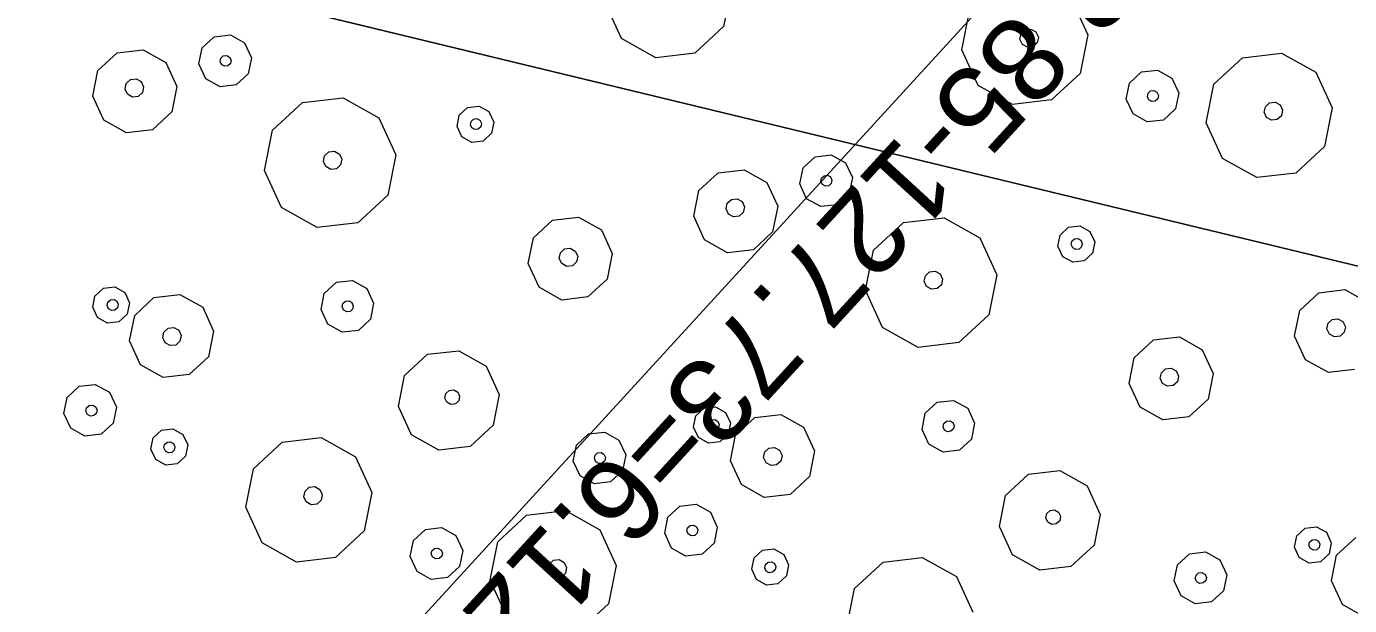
# Model space of a CAD drawing. Header units: metres. Extents: x -2858 to 512, y -1995 to 1252.
# Drawn here: x -923.05 to -919.047, y -895.742 to -893.991 of the extents above; entities that cross this region are included whole.
import ezdxf
from ezdxf.enums import TextEntityAlignment as Align

# ---------------------------------------------------------------- set-up
doc = ezdxf.new("R2010")
doc.units = ezdxf.units.M
doc.layers.add('Calque commun', color=7, linetype='Continuous')
doc.layers.add('Textes', color=7, linetype='Continuous')
doc.styles.add('Arial17', font='arial.ttf', dxfattribs={"height": 0.253354})

# ---------------------------------------------------------------- blocks, each defined once
blk = doc.blocks.new('pattern')
at = {"layer": 'Calque commun', "color": 54, "linetype": 'Continuous', "lineweight": 9}
for p, q in [((72.5556, 112.5369), (72.5728, 112.4597)), ((72.5728, 112.4597), (72.5413, 112.3871)), ((72.5413, 112.3871), (72.4732, 112.3469)), ((72.4732, 112.3469), (72.3944, 112.3544)), ((72.4557, 112.3101), (72.4855, 112.3276)), ((72.4855, 112.3276), (72.52, 112.3244)), ((72.52, 112.3244), (72.5459, 112.3015)), ((72.4419, 112.2783), (72.4557, 112.3101)), ((72.4776, 112.2779), (72.4817, 112.2874)), ((72.4817, 112.2874), (72.4907, 112.2927)), ((72.4907, 112.2927), (72.501, 112.2917)), ((72.501, 112.2917), (72.5088, 112.2849)), ((72.5088, 112.2849), (72.511, 112.2747)), ((72.5459, 112.3015), (72.5534, 112.2677)), ((72.4495, 112.2445), (72.4419, 112.2783)), ((72.4754, 112.2216), (72.4495, 112.2445)), ((72.4799, 112.2678), (72.4776, 112.2779)), ((72.4876, 112.2609), (72.4799, 112.2678)), ((72.498, 112.2599), (72.4876, 112.2609)), ((72.5069, 112.2652), (72.498, 112.2599)), ((72.511, 112.2747), (72.5069, 112.2652)), ((72.5534, 112.2677), (72.5397, 112.2359)), ((72.5099, 112.2183), (72.4754, 112.2216)), ((72.5397, 112.2359), (72.5099, 112.2183)), ((72.739, 112.139), (72.7816, 112.1642)), ((72.7816, 112.1642), (72.8308, 112.1595)), ((72.7194, 112.0937), (72.739, 112.139)), ((72.8308, 112.1595), (72.8679, 112.1268)), ((72.8679, 112.1268), (72.8786, 112.0785)), ((72.7301, 112.0454), (72.7194, 112.0937)), ((72.7816, 112.0886), (72.7857, 112.0981)), ((72.7838, 112.0784), (72.7816, 112.0886)), ((72.7857, 112.0981), (72.7946, 112.1034)), ((72.7946, 112.1034), (72.805, 112.1024)), ((72.805, 112.1024), (72.8128, 112.0955)), ((72.815, 112.0854), (72.8109, 112.0758)), ((72.8128, 112.0955), (72.815, 112.0854)), ((72.7672, 112.0127), (72.7301, 112.0454)), ((72.7916, 112.0715), (72.7838, 112.0784)), ((72.8019, 112.0706), (72.7916, 112.0715)), ((72.8109, 112.0758), (72.8019, 112.0706)), ((72.8786, 112.0785), (72.859, 112.0331)), ((72.0191, 112.0127), (72.0784, 111.9604)), ((72.8164, 112.008), (72.7672, 112.0127)), ((72.859, 112.0331), (72.8164, 112.008)), ((72.0784, 111.9604), (72.0956, 111.8832)), ((71.8579, 111.8302), (71.8407, 111.9075)), ((71.9337, 111.8901), (71.9406, 111.906)), ((71.9375, 111.8732), (71.9337, 111.8901)), ((71.9406, 111.906), (71.9555, 111.9148)), ((71.9555, 111.9148), (71.9727, 111.9131)), ((71.9727, 111.9131), (71.9857, 111.9017)), ((71.9895, 111.8848), (71.9826, 111.8689)), ((71.9857, 111.9017), (71.9895, 111.8848)), ((72.0956, 111.8832), (72.0641, 111.8106)), ((71.9505, 111.8617), (71.9375, 111.8732)), ((71.9677, 111.8601), (71.9505, 111.8617)), ((71.9826, 111.8689), (71.9677, 111.8601)), ((71.9172, 111.7779), (71.8579, 111.8302)), ((72.0641, 111.8106), (71.996, 111.7704)), ((71.996, 111.7704), (71.9172, 111.7779)), ((72.8584, 111.7321), (72.9402, 111.7803)), ((72.9402, 111.7803), (73.0347, 111.7713)), ((73.0347, 111.7713), (73.1058, 111.7085)), ((72.3128, 111.7025), (72.3809, 111.7427)), ((72.3809, 111.7427), (72.4597, 111.7352)), ((72.4597, 111.7352), (72.519, 111.6828)), ((72.8206, 111.645), (72.8584, 111.7321)), ((72.2813, 111.6299), (72.3128, 111.7025)), ((72.519, 111.6828), (72.5362, 111.6056)), ((73.1058, 111.7085), (73.1265, 111.6159)), ((72.8413, 111.5523), (72.8206, 111.645)), ((72.9369, 111.6336), (72.9424, 111.6463)), ((72.9424, 111.6463), (72.9543, 111.6534)), ((72.9543, 111.6534), (72.9681, 111.652)), ((72.9681, 111.652), (72.9785, 111.6429)), ((72.9785, 111.6429), (72.9815, 111.6294)), ((73.2887, 111.5333), (73.336, 111.6422)), ((72.2985, 111.5527), (72.2813, 111.6299)), ((72.3817, 111.614), (72.3886, 111.6299)), ((72.3855, 111.5971), (72.3817, 111.614)), ((72.3886, 111.6299), (72.4035, 111.6387)), ((72.4035, 111.6387), (72.4207, 111.6371)), ((72.4207, 111.6371), (72.4337, 111.6256)), ((72.4375, 111.6087), (72.4306, 111.5928)), ((72.4337, 111.6256), (72.4375, 111.6087)), ((72.5362, 111.6056), (72.5047, 111.533)), ((72.9399, 111.6201), (72.9369, 111.6336)), ((72.9503, 111.6109), (72.9399, 111.6201)), ((72.964, 111.6096), (72.9503, 111.6109)), ((72.976, 111.6167), (72.964, 111.6096)), ((72.9815, 111.6294), (72.976, 111.6167)), ((73.1265, 111.6159), (73.0887, 111.5288)), ((72.3985, 111.5857), (72.3855, 111.5971)), ((72.4157, 111.5841), (72.3985, 111.5857)), ((72.4306, 111.5928), (72.4157, 111.5841)), ((72.3578, 111.5003), (72.2985, 111.5527)), ((72.5047, 111.533), (72.4366, 111.4928)), ((72.9124, 111.4895), (72.8413, 111.5523)), ((73.0887, 111.5288), (73.007, 111.4805)), ((73.3145, 111.4175), (73.2887, 111.5333)), ((71.4743, 111.4349), (71.5765, 111.4952)), ((71.5765, 111.4952), (71.6946, 111.484)), ((71.6946, 111.484), (71.7836, 111.4054)), ((72.4366, 111.4928), (72.3578, 111.5003)), ((73.007, 111.4805), (72.9124, 111.4895)), ((71.4271, 111.326), (71.4743, 111.4349)), ((71.7836, 111.4054), (71.8094, 111.2896)), ((73.4035, 111.3389), (73.3145, 111.4175)), ((73.6238, 111.388), (73.5216, 111.3277)), ((71.4529, 111.2102), (71.4271, 111.326)), ((71.5724, 111.3118), (71.5793, 111.3277)), ((71.5793, 111.3277), (71.5942, 111.3365)), ((71.5942, 111.3365), (71.6114, 111.3349)), ((71.6114, 111.3349), (71.6244, 111.3234)), ((71.6244, 111.3234), (71.6281, 111.3065)), ((73.5216, 111.3277), (73.4035, 111.3389)), ((71.5762, 111.2949), (71.5724, 111.3118)), ((71.5891, 111.2835), (71.5762, 111.2949)), ((71.6064, 111.2818), (71.5891, 111.2835)), ((71.6213, 111.2906), (71.6064, 111.2818)), ((71.6281, 111.3065), (71.6213, 111.2906)), ((71.8094, 111.2896), (71.7622, 111.1807)), ((72.9063, 111.2648), (72.9489, 111.2899)), ((72.9489, 111.2899), (72.9981, 111.2852)), ((72.9981, 111.2852), (73.0352, 111.2525)), ((72.8866, 111.2194), (72.9063, 111.2648)), ((73.0352, 111.2525), (73.0459, 111.2042)), ((71.5419, 111.1317), (71.4529, 111.2102)), ((72.8974, 111.1712), (72.8866, 111.2194)), ((72.9488, 111.2143), (72.9529, 111.2238)), ((72.9511, 111.2042), (72.9488, 111.2143)), ((72.9589, 111.1973), (72.9511, 111.2042)), ((72.9529, 111.2238), (72.9619, 111.2291)), ((72.9619, 111.2291), (72.9722, 111.2281)), ((72.9781, 111.2016), (72.9692, 111.1963)), ((72.9722, 111.2281), (72.98, 111.2212)), ((72.9823, 111.2111), (72.9781, 111.2016)), ((72.98, 111.2212), (72.9823, 111.2111)), ((73.0459, 111.2042), (73.0262, 111.1589)), ((71.7622, 111.1807), (71.66, 111.1204)), ((72.2418, 111.1382), (72.2555, 111.1699)), ((72.2555, 111.1699), (72.2854, 111.1875)), ((72.2854, 111.1875), (72.3198, 111.1843)), ((72.3198, 111.1843), (72.3457, 111.1614)), ((72.3457, 111.1614), (72.3533, 111.1276)), ((72.9344, 111.1384), (72.8974, 111.1712)), ((72.9692, 111.1963), (72.9589, 111.1973)), ((71.66, 111.1204), (71.5419, 111.1317)), ((72.2493, 111.1044), (72.2418, 111.1382)), ((72.2796, 111.1353), (72.2837, 111.1449)), ((72.2818, 111.1252), (72.2796, 111.1353)), ((72.2896, 111.1183), (72.2818, 111.1252)), ((72.2837, 111.1449), (72.2926, 111.1501)), ((72.2926, 111.1501), (72.303, 111.1492)), ((72.3089, 111.1226), (72.2999, 111.1173)), ((72.303, 111.1492), (72.3107, 111.1423)), ((72.313, 111.1322), (72.3089, 111.1226)), ((72.3107, 111.1423), (72.313, 111.1322)), ((72.3533, 111.1276), (72.3395, 111.0958)), ((72.9837, 111.1337), (72.9344, 111.1384)), ((73.0262, 111.1589), (72.9837, 111.1337)), ((73.5868, 111.0995), (73.6006, 111.1312)), ((73.6006, 111.1312), (73.6304, 111.1488)), ((73.6304, 111.1488), (73.6649, 111.1455)), ((73.6649, 111.1455), (73.6908, 111.1226)), ((73.6908, 111.1226), (73.6983, 111.0888)), ((71.7502, 111.0589), (71.7927, 111.084)), ((71.7927, 111.084), (71.842, 111.0793)), ((72.2752, 111.0815), (72.2493, 111.1044)), ((72.3097, 111.0782), (72.2752, 111.0815)), ((72.2999, 111.1173), (72.2896, 111.1183)), ((72.3395, 111.0958), (72.3097, 111.0782)), ((73.5944, 111.0657), (73.5868, 111.0995)), ((73.6263, 111.0967), (73.6304, 111.1062)), ((73.6285, 111.0866), (73.6263, 111.0967)), ((73.6363, 111.0797), (73.6285, 111.0866)), ((73.6304, 111.1062), (73.6394, 111.1115)), ((73.6394, 111.1115), (73.6497, 111.1105)), ((73.6556, 111.084), (73.6467, 111.0787)), ((73.6497, 111.1105), (73.6575, 111.1037)), ((73.6597, 111.0935), (73.6556, 111.084)), ((73.6575, 111.1037), (73.6597, 111.0935)), ((73.6983, 111.0888), (73.6846, 111.0571)), ((71.7305, 111.0135), (71.7502, 111.0589)), ((71.842, 111.0793), (71.879, 111.0466)), ((71.879, 111.0466), (71.8898, 110.9983)), ((72.5273, 111.0156), (72.6337, 111.0784)), ((72.6337, 111.0784), (72.7567, 111.0667)), ((72.7567, 111.0667), (72.8494, 110.9849)), ((73.6203, 111.0428), (73.5944, 111.0657)), ((73.6548, 111.0395), (73.6203, 111.0428)), ((73.6467, 111.0787), (73.6363, 111.0797)), ((73.6846, 111.0571), (73.6548, 111.0395)), ((71.7413, 110.9653), (71.7305, 111.0135)), ((71.7927, 111.0084), (71.7968, 111.0179)), ((71.795, 110.9983), (71.7927, 111.0084)), ((71.7968, 111.0179), (71.8058, 111.0232)), ((71.8058, 111.0232), (71.8161, 111.0222)), ((71.8161, 111.0222), (71.8239, 111.0153)), ((71.8261, 111.0052), (71.822, 110.9957)), ((71.8239, 111.0153), (71.8261, 111.0052)), ((72.4781, 110.9022), (72.5273, 111.0156)), ((71.7783, 110.9325), (71.7413, 110.9653)), ((71.8027, 110.9914), (71.795, 110.9983)), ((71.8131, 110.9904), (71.8027, 110.9914)), ((71.822, 110.9957), (71.8131, 110.9904)), ((71.8898, 110.9983), (71.8701, 110.953)), ((72.8494, 110.9849), (72.8763, 110.8643)), ((73.2919, 110.9602), (73.36, 111.0004)), ((73.36, 111.0004), (73.4388, 110.9929)), ((73.4388, 110.9929), (73.4981, 110.9405)), ((71.8275, 110.9278), (71.7783, 110.9325)), ((71.8701, 110.953), (71.8275, 110.9278)), ((73.2604, 110.8876), (73.2919, 110.9602)), ((73.4981, 110.9405), (73.5153, 110.8633)), ((72.505, 110.7815), (72.4781, 110.9022)), ((72.6393, 110.8865), (72.6462, 110.9023)), ((72.6431, 110.8696), (72.6393, 110.8865)), ((72.6462, 110.9023), (72.6611, 110.9111)), ((72.6611, 110.9111), (72.6783, 110.9095)), ((72.6783, 110.9095), (72.6913, 110.898)), ((72.695, 110.8811), (72.6882, 110.8653)), ((72.6913, 110.898), (72.695, 110.8811)), ((73.2776, 110.8104), (73.2604, 110.8876)), ((73.3606, 110.8799), (73.3675, 110.8958)), ((73.3675, 110.8958), (73.3824, 110.9046)), ((73.3824, 110.9046), (73.3997, 110.9029)), ((73.3997, 110.9029), (73.4126, 110.8915)), ((73.4126, 110.8915), (73.4164, 110.8746)), ((73.6399, 110.8492), (73.6596, 110.8945)), ((73.6596, 110.8945), (73.7022, 110.9197)), ((73.7022, 110.9197), (73.7514, 110.915)), ((73.7514, 110.915), (73.7885, 110.8823)), ((73.7885, 110.8823), (73.7992, 110.834)), ((72.656, 110.8581), (72.6431, 110.8696)), ((72.6733, 110.8565), (72.656, 110.8581)), ((72.6882, 110.8653), (72.6733, 110.8565)), ((72.8763, 110.8643), (72.8271, 110.7509)), ((73.3644, 110.863), (73.3606, 110.8799)), ((73.3774, 110.8516), (73.3644, 110.863)), ((73.3946, 110.8499), (73.3774, 110.8516)), ((73.4095, 110.8587), (73.3946, 110.8499)), ((73.4164, 110.8746), (73.4095, 110.8587)), ((73.5153, 110.8633), (73.4838, 110.7907)), ((73.6507, 110.8009), (73.6399, 110.8492)), ((73.7008, 110.847), (73.705, 110.8565)), ((73.7031, 110.8368), (73.7008, 110.847)), ((73.705, 110.8565), (73.7139, 110.8618)), ((73.7139, 110.8618), (73.7242, 110.8608)), ((73.7242, 110.8608), (73.732, 110.8539)), ((73.7343, 110.8438), (73.7302, 110.8343)), ((73.732, 110.8539), (73.7343, 110.8438)), ((73.3369, 110.758), (73.2776, 110.8104)), ((73.6878, 110.7682), (73.6507, 110.8009)), ((73.7109, 110.83), (73.7031, 110.8368)), ((73.7212, 110.829), (73.7109, 110.83)), ((73.7302, 110.8343), (73.7212, 110.829)), ((73.7992, 110.834), (73.7795, 110.7886)), ((73.95, 110.7437), (74.0522, 110.8041)), ((74.0522, 110.8041), (74.1703, 110.7928)), ((71.8028, 110.737), (71.905, 110.7973)), ((71.905, 110.7973), (72.0231, 110.786)), ((72.0231, 110.786), (72.112, 110.7075)), ((72.5976, 110.6997), (72.505, 110.7815)), ((73.4838, 110.7907), (73.4157, 110.7505)), ((73.737, 110.7635), (73.6878, 110.7682)), ((73.7795, 110.7886), (73.737, 110.7635)), ((71.7556, 110.6281), (71.8028, 110.737)), ((72.8271, 110.7509), (72.7207, 110.688)), ((73.4157, 110.7505), (73.3369, 110.758)), ((73.3982, 110.7137), (73.428, 110.7313)), ((73.428, 110.7313), (73.4625, 110.728)), ((73.4625, 110.728), (73.4884, 110.7051)), ((73.9028, 110.6349), (73.95, 110.7437)), ((72.112, 110.7075), (72.1378, 110.5917)), ((72.7207, 110.688), (72.5976, 110.6997)), ((73.3844, 110.6819), (73.3982, 110.7137)), ((73.392, 110.6482), (73.3844, 110.6819)), ((73.4201, 110.6816), (73.4242, 110.6911)), ((73.4223, 110.6714), (73.4201, 110.6816)), ((73.4242, 110.6911), (73.4332, 110.6964)), ((73.4332, 110.6964), (73.4435, 110.6954)), ((73.4435, 110.6954), (73.4513, 110.6885)), ((73.4513, 110.6885), (73.4535, 110.6784)), ((73.4884, 110.7051), (73.4959, 110.6713)), ((73.4179, 110.6253), (73.392, 110.6482)), ((73.4301, 110.6646), (73.4223, 110.6714)), ((73.4405, 110.6636), (73.4301, 110.6646)), ((73.4494, 110.6689), (73.4405, 110.6636)), ((73.4535, 110.6784), (73.4494, 110.6689)), ((73.4959, 110.6713), (73.4822, 110.6396)), ((74.055, 110.6365), (74.0699, 110.6453)), ((74.0699, 110.6453), (74.0871, 110.6437)), ((74.0871, 110.6437), (74.1001, 110.6322)), ((71.9008, 110.6139), (71.9077, 110.6298)), ((71.9046, 110.597), (71.9008, 110.6139)), ((71.9077, 110.6298), (71.9226, 110.6385)), ((71.9226, 110.6385), (71.9399, 110.6369)), ((71.9399, 110.6369), (71.9528, 110.6255)), ((71.9566, 110.6086), (71.9497, 110.5927)), ((71.9528, 110.6255), (71.9566, 110.6086)), ((73.4524, 110.622), (73.4179, 110.6253)), ((73.4822, 110.6396), (73.4524, 110.622)), ((73.9286, 110.519), (73.9028, 110.6349)), ((74.0481, 110.6207), (74.055, 110.6365)), ((74.0518, 110.6038), (74.0481, 110.6207)), ((74.0648, 110.5923), (74.0518, 110.6038)), ((74.1038, 110.6153), (74.0969, 110.5995)), ((74.1001, 110.6322), (74.1038, 110.6153)), ((71.9176, 110.5855), (71.9046, 110.597)), ((71.9348, 110.5839), (71.9176, 110.5855)), ((71.9497, 110.5927), (71.9348, 110.5839)), ((72.1378, 110.5917), (72.0906, 110.4828)), ((73.6815, 110.5427), (73.7241, 110.5678)), ((73.7241, 110.5678), (73.7733, 110.5631)), ((73.7733, 110.5631), (73.8104, 110.5304)), ((74.082, 110.5907), (74.0648, 110.5923)), ((74.0969, 110.5995), (74.082, 110.5907)), ((74.2851, 110.5984), (74.2378, 110.4896)), ((73.6619, 110.4973), (73.6815, 110.5427)), ((73.8104, 110.5304), (73.8211, 110.4821)), ((72.0906, 110.4828), (71.9884, 110.4225)), ((72.58, 110.4487), (72.5996, 110.494)), ((72.5996, 110.494), (72.6422, 110.5192)), ((72.6422, 110.5192), (72.6914, 110.5145)), ((72.6914, 110.5145), (72.7285, 110.4818)), ((72.7285, 110.4818), (72.7393, 110.4335)), ((73.6726, 110.4491), (73.6619, 110.4973)), ((73.7241, 110.4922), (73.7282, 110.5017)), ((73.7263, 110.4821), (73.7241, 110.4922)), ((73.7341, 110.4752), (73.7263, 110.4821)), ((73.7282, 110.5017), (73.7371, 110.507)), ((73.7371, 110.507), (73.7475, 110.506)), ((73.7475, 110.506), (73.7552, 110.4992)), ((73.7575, 110.489), (73.7534, 110.4795)), ((73.7552, 110.4992), (73.7575, 110.489)), ((73.8211, 110.4821), (73.8015, 110.4368)), ((74.0175, 110.4405), (73.9286, 110.519)), ((74.2378, 110.4896), (74.1357, 110.4293)), ((72.5907, 110.4004), (72.58, 110.4487)), ((72.6422, 110.4436), (72.6463, 110.4531)), ((72.6444, 110.4334), (72.6422, 110.4436)), ((72.6463, 110.4531), (72.6553, 110.4584)), ((72.6553, 110.4584), (72.6656, 110.4574)), ((72.6656, 110.4574), (72.6734, 110.4505)), ((72.6734, 110.4505), (72.6756, 110.4404)), ((73.7097, 110.4163), (73.6726, 110.4491)), ((73.7444, 110.4742), (73.7341, 110.4752)), ((73.7534, 110.4795), (73.7444, 110.4742)), ((74.1357, 110.4293), (74.0175, 110.4405)), ((72.6278, 110.3677), (72.5907, 110.4004)), ((72.6522, 110.4265), (72.6444, 110.4334)), ((72.6626, 110.4256), (72.6522, 110.4265)), ((72.6715, 110.4308), (72.6626, 110.4256)), ((72.6756, 110.4404), (72.6715, 110.4308)), ((72.7393, 110.4335), (72.7196, 110.3881)), ((72.8147, 110.3837), (72.8828, 110.4239)), ((72.8828, 110.4239), (72.9616, 110.4164)), ((72.9616, 110.4164), (73.0209, 110.364)), ((73.7589, 110.4116), (73.7097, 110.4163)), ((73.8015, 110.4368), (73.7589, 110.4116)), ((72.677, 110.363), (72.6278, 110.3677)), ((72.7196, 110.3881), (72.677, 110.363)), ((72.7832, 110.3111), (72.8147, 110.3837)), ((73.0209, 110.364), (73.0381, 110.2868)), ((74.2062, 110.3224), (74.2258, 110.3677)), ((74.2258, 110.3677), (74.2684, 110.3929)), ((74.2684, 110.3929), (74.3176, 110.3882)), ((74.3176, 110.3882), (74.3547, 110.3554)), ((74.2169, 110.2741), (74.2062, 110.3224)), ((74.2684, 110.3172), (74.2725, 110.3268)), ((74.2725, 110.3268), (74.2814, 110.332)), ((74.2814, 110.332), (74.2918, 110.331)), ((74.2918, 110.331), (74.2996, 110.3242)), ((74.2996, 110.3242), (74.3018, 110.314)), ((74.3547, 110.3554), (74.3655, 110.3072)), ((72.8004, 110.2339), (72.7832, 110.3111)), ((72.8762, 110.2937), (72.8831, 110.3096)), ((72.88, 110.2768), (72.8762, 110.2937)), ((72.8831, 110.3096), (72.898, 110.3184)), ((72.898, 110.3184), (72.9152, 110.3168)), ((72.9152, 110.3168), (72.9282, 110.3053)), ((72.932, 110.2884), (72.9251, 110.2725)), ((72.9282, 110.3053), (72.932, 110.2884)), ((73.0381, 110.2868), (73.0066, 110.2142)), ((74.2706, 110.3071), (74.2684, 110.3172)), ((74.2784, 110.3002), (74.2706, 110.3071)), ((74.2887, 110.2992), (74.2784, 110.3002)), ((74.2977, 110.3045), (74.2887, 110.2992)), ((74.3018, 110.314), (74.2977, 110.3045)), ((74.3655, 110.3072), (74.3458, 110.2618)), ((72.893, 110.2654), (72.88, 110.2768)), ((72.9102, 110.2637), (72.893, 110.2654)), ((72.9251, 110.2725), (72.9102, 110.2637)), ((74.254, 110.2414), (74.2169, 110.2741)), ((74.3032, 110.2367), (74.254, 110.2414)), ((74.3458, 110.2618), (74.3032, 110.2367)), ((72.8597, 110.1815), (72.8004, 110.2339)), ((73.0066, 110.2142), (72.9385, 110.174)), ((72.9385, 110.174), (72.8597, 110.1815)), ((73.8009, 110.1357), (73.8827, 110.184)), ((73.8827, 110.184), (73.9772, 110.175)), ((73.9772, 110.175), (74.0483, 110.1122)), ((73.2553, 110.1061), (73.3234, 110.1463)), ((73.3234, 110.1463), (73.4022, 110.1388)), ((73.4022, 110.1388), (73.4615, 110.0865)), ((73.7631, 110.0486), (73.8009, 110.1357)), ((73.2238, 110.0335), (73.2553, 110.1061)), ((73.4615, 110.0865), (73.4787, 110.0092)), ((74.0483, 110.1122), (74.069, 110.0195)), ((74.2785, 110.0458), (74.3806, 110.1061)), ((74.3806, 110.1061), (74.4988, 110.0949)), ((74.4988, 110.0949), (74.5877, 110.0163)), ((73.3311, 110.0336), (73.346, 110.0424)), ((73.346, 110.0424), (73.3632, 110.0407)), ((73.3632, 110.0407), (73.3762, 110.0293)), ((73.7838, 109.956), (73.7631, 110.0486)), ((73.8794, 110.0373), (73.8849, 110.05)), ((73.8849, 110.05), (73.8968, 110.057)), ((73.8968, 110.057), (73.9106, 110.0557)), ((73.9106, 110.0557), (73.921, 110.0465)), ((73.921, 110.0465), (73.924, 110.033)), ((74.2312, 109.9369), (74.2785, 110.0458)), ((73.241, 109.9563), (73.2238, 110.0335)), ((73.3242, 110.0177), (73.3311, 110.0336)), ((73.328, 110.0008), (73.3242, 110.0177)), ((73.341, 109.9893), (73.328, 110.0008)), ((73.38, 110.0124), (73.3731, 109.9965)), ((73.3762, 110.0293), (73.38, 110.0124)), ((73.4787, 110.0092), (73.4472, 109.9367)), ((73.8824, 110.0238), (73.8794, 110.0373)), ((73.8928, 110.0146), (73.8824, 110.0238)), ((73.9065, 110.0133), (73.8928, 110.0146)), ((73.9185, 110.0203), (73.9065, 110.0133)), ((73.924, 110.033), (73.9185, 110.0203)), ((74.069, 110.0195), (74.0312, 109.9324)), ((74.5877, 110.0163), (74.6135, 109.9005)), ((73.3582, 109.9877), (73.341, 109.9893)), ((73.3731, 109.9965), (73.3582, 109.9877)), ((73.3003, 109.904), (73.241, 109.9563)), ((73.4472, 109.9367), (73.3791, 109.8964)), ((73.8549, 109.8931), (73.7838, 109.956)), ((74.0312, 109.9324), (73.9494, 109.8841)), ((74.257, 109.8211), (74.2312, 109.9369)), ((74.3765, 109.9227), (74.3834, 109.9386)), ((74.3803, 109.9058), (74.3765, 109.9227)), ((74.3834, 109.9386), (74.3983, 109.9474)), ((74.3983, 109.9474), (74.4155, 109.9457)), ((74.4155, 109.9457), (74.4285, 109.9343)), ((74.4285, 109.9343), (74.4323, 109.9174)), ((72.4168, 109.8385), (72.519, 109.8989)), ((72.519, 109.8989), (72.6371, 109.8876)), ((72.6371, 109.8876), (72.7261, 109.8091)), ((73.3791, 109.8964), (73.3003, 109.904)), ((73.9494, 109.8841), (73.8549, 109.8931)), ((74.3933, 109.8944), (74.3803, 109.9058)), ((74.4105, 109.8927), (74.3933, 109.8944)), ((74.4254, 109.9015), (74.4105, 109.8927)), ((74.4323, 109.9174), (74.4254, 109.9015)), ((74.6135, 109.9005), (74.5663, 109.7916)), ((72.7261, 109.8091), (72.7519, 109.6933)), ((74.346, 109.7426), (74.257, 109.8211)), ((74.5663, 109.7916), (74.4641, 109.7313)), ((74.4641, 109.7313), (74.346, 109.7426)), ((72.7519, 109.6933), (72.7047, 109.5844)), ((73.8488, 109.6684), (73.8914, 109.6936)), ((73.8914, 109.6936), (73.9406, 109.6889)), ((73.9406, 109.6889), (73.9777, 109.6562)), ((73.8291, 109.6231), (73.8488, 109.6684)), ((73.9777, 109.6562), (73.9884, 109.6079)), ((73.8399, 109.5748), (73.8291, 109.6231)), ((73.8913, 109.6179), (73.8954, 109.6275)), ((73.8936, 109.6078), (73.8913, 109.6179)), ((73.9014, 109.6009), (73.8936, 109.6078)), ((73.8954, 109.6275), (73.9044, 109.6327)), ((73.9117, 109.6), (73.9014, 109.6009)), ((73.9044, 109.6327), (73.9147, 109.6318)), ((73.9206, 109.6052), (73.9117, 109.6)), ((73.9147, 109.6318), (73.9225, 109.6249)), ((73.9248, 109.6148), (73.9206, 109.6052)), ((73.9225, 109.6249), (73.9248, 109.6148)), ((73.9884, 109.6079), (73.9687, 109.5625)), ((73.1843, 109.5418), (73.198, 109.5736)), ((73.198, 109.5736), (73.2279, 109.5912)), ((73.2279, 109.5912), (73.2623, 109.5879)), ((73.2623, 109.5879), (73.2882, 109.565)), ((73.2882, 109.565), (73.2958, 109.5312)), ((73.8769, 109.5421), (73.8399, 109.5748)), ((73.9687, 109.5625), (73.9262, 109.5374)), ((73.1918, 109.5081), (73.1843, 109.5418)), ((73.2221, 109.539), (73.2262, 109.5485)), ((73.2243, 109.5288), (73.2221, 109.539)), ((73.2321, 109.522), (73.2243, 109.5288)), ((73.2262, 109.5485), (73.2351, 109.5538)), ((73.2424, 109.521), (73.2321, 109.522)), ((73.2351, 109.5538), (73.2455, 109.5528)), ((73.2514, 109.5263), (73.2424, 109.521)), ((73.2455, 109.5528), (73.2532, 109.5459)), ((73.2555, 109.5358), (73.2514, 109.5263)), ((73.2532, 109.5459), (73.2555, 109.5358)), ((73.2958, 109.5312), (73.282, 109.4995)), ((73.9262, 109.5374), (73.8769, 109.5421)), ((74.5293, 109.5031), (74.5431, 109.5349)), ((74.5431, 109.5349), (74.5729, 109.5525)), ((74.5729, 109.5525), (74.6074, 109.5492)), ((74.6074, 109.5492), (74.6333, 109.5263)), ((74.6333, 109.5263), (74.6408, 109.4925)), ((73.2177, 109.4851), (73.1918, 109.5081)), ((73.2522, 109.4819), (73.2177, 109.4851)), ((73.282, 109.4995), (73.2522, 109.4819)), ((73.4698, 109.4192), (73.5762, 109.4821)), ((73.5762, 109.4821), (73.6992, 109.4704)), ((74.5369, 109.4693), (74.5293, 109.5031)), ((74.5688, 109.5004), (74.5729, 109.5099)), ((74.571, 109.4902), (74.5688, 109.5004)), ((74.5788, 109.4833), (74.571, 109.4902)), ((74.5729, 109.5099), (74.5819, 109.5152)), ((74.5892, 109.4824), (74.5788, 109.4833)), ((74.5819, 109.5152), (74.5922, 109.5142)), ((74.5981, 109.4876), (74.5892, 109.4824)), ((74.5922, 109.5142), (74.6, 109.5073)), ((74.6022, 109.4972), (74.5981, 109.4876)), ((74.6, 109.5073), (74.6022, 109.4972)), ((74.6408, 109.4925), (74.6271, 109.4607)), ((73.6992, 109.4704), (73.7919, 109.3885)), ((74.5628, 109.4464), (74.5369, 109.4693)), ((74.5973, 109.4431), (74.5628, 109.4464)), ((74.6271, 109.4607), (74.5973, 109.4431)), ((73.4206, 109.3058), (73.4698, 109.4192)), ((74.2344, 109.3638), (74.3025, 109.404)), ((74.3025, 109.404), (74.3813, 109.3965)), ((73.7919, 109.3885), (73.8188, 109.2679)), ((74.2029, 109.2912), (74.2344, 109.3638)), ((74.3813, 109.3965), (74.4406, 109.3442)), ((74.4406, 109.3442), (74.4578, 109.267)), ((74.6021, 109.2982), (74.6447, 109.3233)), ((74.6447, 109.3233), (74.6939, 109.3186)), ((73.4475, 109.1852), (73.4206, 109.3058)), ((73.5818, 109.2901), (73.5887, 109.306)), ((73.5856, 109.2732), (73.5818, 109.2901)), ((73.5887, 109.306), (73.6036, 109.3148)), ((73.6036, 109.3148), (73.6208, 109.3131)), ((73.6208, 109.3131), (73.6338, 109.3017)), ((73.6375, 109.2848), (73.6307, 109.2689)), ((73.6338, 109.3017), (73.6375, 109.2848)), ((74.2201, 109.214), (74.2029, 109.2912)), ((74.3031, 109.2835), (74.31, 109.2994)), ((74.3069, 109.2667), (74.3031, 109.2835)), ((74.31, 109.2994), (74.3249, 109.3082)), ((74.3249, 109.3082), (74.3422, 109.3066)), ((74.3422, 109.3066), (74.3551, 109.2951)), ((74.3551, 109.2951), (74.3589, 109.2782)), ((74.5824, 109.2528), (74.6021, 109.2982)), ((74.6939, 109.3186), (74.731, 109.2859)), ((74.731, 109.2859), (74.7417, 109.2376)), ((73.5985, 109.2618), (73.5856, 109.2732)), ((73.6158, 109.2601), (73.5985, 109.2618)), ((73.6307, 109.2689), (73.6158, 109.2601)), ((73.8188, 109.2679), (73.7696, 109.1545)), ((74.3199, 109.2552), (74.3069, 109.2667)), ((74.3371, 109.2536), (74.3199, 109.2552)), ((74.352, 109.2624), (74.3371, 109.2536)), ((74.3589, 109.2782), (74.352, 109.2624)), ((74.4578, 109.267), (74.4263, 109.1944)), ((74.5932, 109.2046), (74.5824, 109.2528)), ((74.6433, 109.2506), (74.6475, 109.2601)), ((74.6456, 109.2405), (74.6433, 109.2506)), ((74.6534, 109.2336), (74.6456, 109.2405)), ((74.6475, 109.2601), (74.6564, 109.2654)), ((74.6564, 109.2654), (74.6667, 109.2644)), ((74.6667, 109.2644), (74.6745, 109.2576)), ((74.6768, 109.2474), (74.6727, 109.2379)), ((74.6745, 109.2576), (74.6768, 109.2474)), ((74.2794, 109.1617), (74.2201, 109.214)), ((74.6302, 109.1718), (74.5932, 109.2046)), ((74.6637, 109.2326), (74.6534, 109.2336)), ((74.6727, 109.2379), (74.6637, 109.2326)), ((74.7417, 109.2376), (74.722, 109.1923)), ((73.5401, 109.1034), (73.4475, 109.1852)), ((74.3582, 109.1542), (74.2794, 109.1617)), ((74.4263, 109.1944), (74.3582, 109.1542)), ((74.6795, 109.1671), (74.6302, 109.1718)), ((74.722, 109.1923), (74.6795, 109.1671)), ((73.7696, 109.1545), (73.6632, 109.0917)), ((74.3407, 109.1173), (74.3705, 109.1349)), ((74.3705, 109.1349), (74.405, 109.1316)), ((74.405, 109.1316), (74.4309, 109.1087)), ((73.6632, 109.0917), (73.5401, 109.1034)), ((74.3269, 109.0856), (74.3407, 109.1173)), ((74.3345, 109.0518), (74.3269, 109.0856)), ((74.3626, 109.0852), (74.3667, 109.0947)), ((74.3648, 109.0751), (74.3626, 109.0852)), ((74.3667, 109.0947), (74.3757, 109.1)), ((74.3757, 109.1), (74.386, 109.099)), ((74.386, 109.099), (74.3938, 109.0922)), ((74.396, 109.082), (74.3919, 109.0725)), ((74.3938, 109.0922), (74.396, 109.082)), ((74.4309, 109.1087), (74.4384, 109.075)), ((74.3604, 109.0289), (74.3345, 109.0518)), ((74.3726, 109.0682), (74.3648, 109.0751)), ((74.383, 109.0672), (74.3726, 109.0682)), ((74.3919, 109.0725), (74.383, 109.0672)), ((74.4247, 109.0432), (74.3949, 109.0256)), ((74.4384, 109.075), (74.4247, 109.0432)), ((74.3949, 109.0256), (74.3604, 109.0289)), ((73.5421, 108.8977), (73.5847, 108.9228)), ((73.5847, 108.9228), (73.6339, 108.9181)), ((73.5225, 108.8523), (73.5421, 108.8977)), ((73.6339, 108.9181), (73.671, 108.8854)), ((73.671, 108.8854), (73.6818, 108.8371)), ((73.5332, 108.8041), (73.5225, 108.8523)), ((73.5847, 108.8472), (73.5888, 108.8567)), ((73.5869, 108.8371), (73.5847, 108.8472)), ((73.5888, 108.8567), (73.5977, 108.862)), ((73.5977, 108.862), (73.6081, 108.861)), ((73.6081, 108.861), (73.6159, 108.8541)), ((73.6181, 108.844), (73.614, 108.8345)), ((73.6159, 108.8541), (73.6181, 108.844)), ((73.5703, 108.7713), (73.5332, 108.8041)), ((73.5947, 108.8302), (73.5869, 108.8371)), ((73.605, 108.8292), (73.5947, 108.8302)), ((73.614, 108.8345), (73.605, 108.8292)), ((73.6818, 108.8371), (73.6621, 108.7918)), ((73.7572, 108.7873), (73.8253, 108.8275)), ((73.8253, 108.8275), (73.9041, 108.82)), ((73.9041, 108.82), (73.9634, 108.7677)), ((73.6195, 108.7666), (73.5703, 108.7713)), ((73.6621, 108.7918), (73.6195, 108.7666)), ((73.7257, 108.7147), (73.7572, 108.7873)), ((73.9634, 108.7677), (73.9806, 108.6905)), ((73.8256, 108.7132), (73.8405, 108.722)), ((73.8405, 108.722), (73.8577, 108.7204)), ((73.8577, 108.7204), (73.8707, 108.709)), ((73.7429, 108.6375), (73.7257, 108.7147)), ((73.8187, 108.6974), (73.8256, 108.7132)), ((73.8225, 108.6805), (73.8187, 108.6974)), ((73.8355, 108.669), (73.8225, 108.6805)), ((73.8745, 108.6921), (73.8676, 108.6762)), ((73.8707, 108.709), (73.8745, 108.6921)), ((73.9806, 108.6905), (73.9491, 108.6179)), ((73.8527, 108.6674), (73.8355, 108.669)), ((73.8676, 108.6762), (73.8527, 108.6674)), ((73.8022, 108.5852), (73.7429, 108.6375)), ((73.9491, 108.6179), (73.881, 108.5777)), ((73.881, 108.5777), (73.8022, 108.5852))]:
    blk.add_line(p, q, dxfattribs=at)
at = {"layer": 'Calque commun', "color": 7, "linetype": 'Continuous', "lineweight": 9}
mesh = blk.add_polyface(dxfattribs=at)
corners = [(70.8497, 113.5412), (53.8349, 19.1692), (74.7282, 106.3237), (76.0435, 113.5984), (74.769, 106.1763), (58.8077, 18.2701), (114.1703, 105.207), (114.1703, 98.5387)]
mesh.append_faces([[corners[k] for k in face] for face in [(3, 4, 6)]], dxfattribs={"vtx0": -1, "vtx1": -1, "color": 7})
mesh.append_faces([[corners[k] for k in face] for face in [(3, 2, 4)]], dxfattribs={"vtx0": -1, "vtx2": -1, "color": 7})
mesh.append_faces([[corners[k] for k in face] for face in [(5, 2, 1)]], dxfattribs={"vtx1": -1, "color": 7})
mesh.append_faces([[corners[k] for k in face] for face in [(0, 1, 2), (3, 0, 2)]], dxfattribs={"vtx1": -1, "vtx2": -1, "color": 7})
mesh.append_faces([[corners[k] for k in face] for face in [(4, 7, 6)]], dxfattribs={"vtx2": -1, "color": 7})

msp = doc.modelspace()

# ---------------------------------------------------------------- linework, layer by layer
at = {"layer": 'Calque commun', "color": 7, "linetype": 'Continuous', "lineweight": 9}
msp.add_line((-924.7457, -898.933), (-919.6516, -893.375), dxfattribs=at)

# ---------------------------------------------------------------- block references
at = {"layer": 'Calque commun', "color": 0, "linetype": 'ByBlock', "lineweight": -2, "rotation": 228.1617603435354}
msp.add_blockref('pattern', (-954.4467, -766.6559), dxfattribs=at)

# ---------------------------------------------------------------- texts
at = {"layer": 'Textes', "color": 5, "linetype": 'ByBlock', "lineweight": -2, "style": 'Arial17'}
for s, p in [('135.20-127.45=7.75  7.75:2=3.87  3.87<3.94', (-922.9203, -889.0326)), ('133.85-127.73=6.12  6.12:2=3.06  3.06<3.89', (-919.6516, -893.375))]:
    msp.add_text(s, height=0.253354, rotation=227.4934, dxfattribs=at).set_placement(p, align=Align.BOTTOM_LEFT)

doc.saveas('drawing.dxf')
